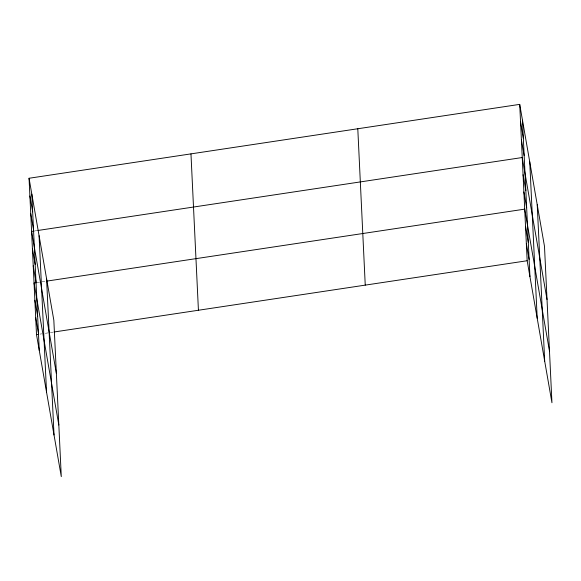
<?xml version="1.0" encoding="UTF-8"?>
<svg xmlns="http://www.w3.org/2000/svg" width="581" height="581" viewBox="0 0 581 581"><rect width="100%" height="100%" fill="white"/><g stroke="black" fill="none" stroke-linecap="round" stroke-linejoin="round"><path stroke-width="0.44" stroke-dasharray="2.9 2.18" d="M35.107 230.897L36.864 230.628M36.683 282.627L41.084 281.967M41.963 281.836L45.485 281.306M40.024 334.104L41.788 333.835M45.303 333.305L53.227 332.114"/><path stroke-width="0.87" d="M29.05 178.258L53.837 320.262L61.288 476.631L36.509 334.634L29.05 178.258L519.712 104.369L544.491 246.366L551.95 402.742L527.163 260.738L519.712 104.369M34.228 231.027L31.585 231.427L56.372 373.43M37.743 230.497L522.246 157.531L547.026 299.535M36.683 282.627L34.047 283.027L58.826 425.031M46.364 281.175L524.708 209.138L549.488 351.135M36.509 334.634L38.266 334.365M54.106 331.983L527.163 260.738M520.554 122.09L523.321 137.951M521.404 139.81L524.171 155.672M523.067 174.736L525.834 190.59M523.888 191.933L526.655 207.795M525.529 226.336L528.296 242.197M526.35 243.533L529.117 259.395M29.892 195.979L32.659 211.84M30.742 213.706L33.509 229.56M32.405 248.624L35.172 264.486M33.226 265.829L35.993 281.683M34.867 300.232L37.634 316.086M35.688 317.429L38.455 333.291M537.229 204.744L544.688 361.113M529.741 161.852L537.2 318.221M522.479 120.223L529.937 276.6M357.794 128.75L365.246 285.126M190.967 153.878L198.426 310.247M46.567 278.633L54.026 435.009M39.08 235.748L46.538 392.117M31.817 194.119L39.276 350.488"/></g></svg>
